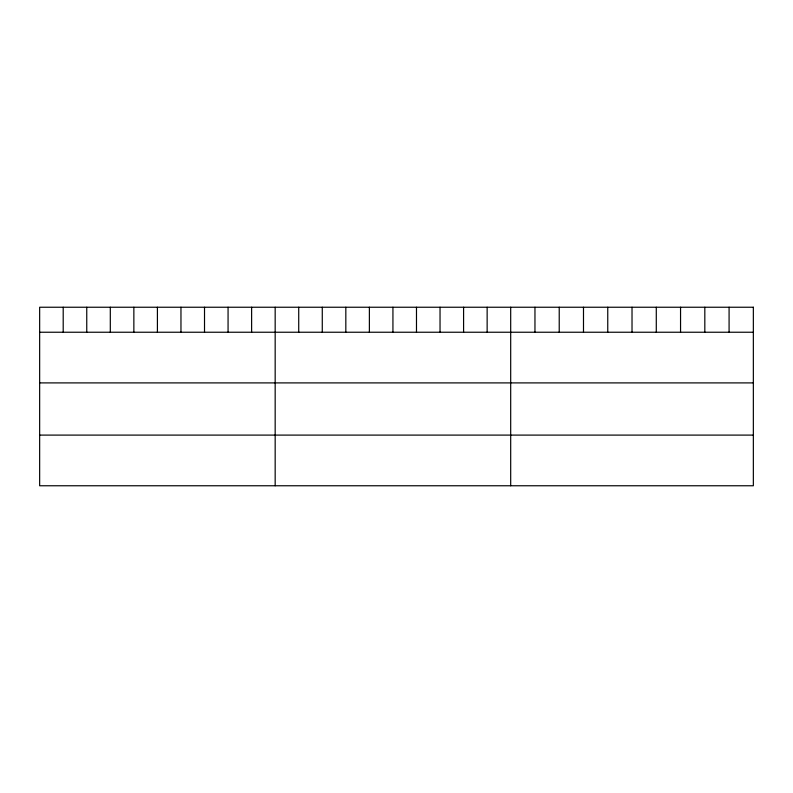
<?xml version="1.0" encoding="UTF-8"?>
<svg xmlns="http://www.w3.org/2000/svg" width="793" height="793" viewBox="0 0 793 793"><rect width="100%" height="100%" fill="white"/><g stroke="black" fill="none" stroke-linecap="round" stroke-linejoin="round"><path stroke-width="1.19" d="M39.65 332.237L753.35 332.237M39.65 382.9L753.35 382.9M39.65 435.099L753.35 435.099M729.084 307.238L729.084 332.237M704.818 307.238L704.818 332.237M680.553 307.238L680.553 332.237M656.287 307.238L656.287 332.237M632.021 307.238L632.021 332.237M607.755 307.238L607.755 332.237M583.489 307.238L583.489 332.237M559.224 307.238L559.224 332.237M534.958 307.238L534.958 332.237M510.692 307.238L510.692 485.762M487.14 307.238L487.14 332.237M463.588 307.238L463.588 332.237M440.036 307.238L440.036 332.237M416.484 307.238L416.484 332.237M392.931 307.238L392.931 332.237M369.379 307.238L369.379 332.237M345.827 307.238L345.827 332.237M322.275 307.238L322.275 332.237M298.723 307.238L298.723 332.237M275.171 307.238L275.171 485.762M251.619 307.238L251.619 332.237M228.067 307.238L228.067 332.237M204.515 307.238L204.515 332.237M180.963 307.238L180.963 332.237M157.411 307.238L157.411 332.237M133.858 307.238L133.858 332.237M110.306 307.238L110.306 332.237M86.754 307.238L86.754 332.237M63.202 307.238L63.202 332.237M753.35 307.238L39.65 307.238L39.65 485.762L753.35 485.762L753.35 307.238"/></g></svg>
